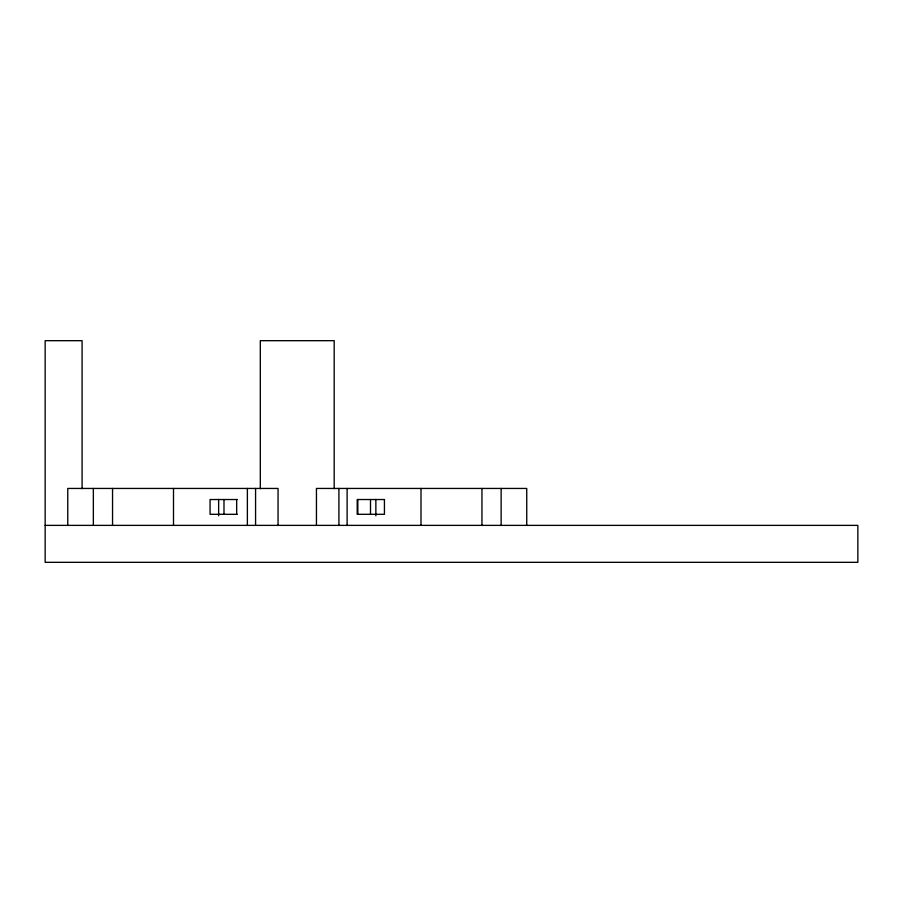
<?xml version="1.0" encoding="UTF-8"?>
<svg xmlns="http://www.w3.org/2000/svg" width="903" height="903" viewBox="0 0 903 903"><rect width="100%" height="100%" fill="white"/><g stroke="black" fill="none" stroke-linecap="round" stroke-linejoin="round"><path stroke-width="1.35" d="M237.286 499.528L210.072 499.528L210.072 514.304L237.286 514.304M45.15 525.377L857.85 525.377L857.85 562.321L45.15 562.321L45.15 340.679L82.094 340.679L82.094 488.726M526.742 525.377L526.742 488.444L316.445 488.444L316.445 525.377M501.142 488.444L501.142 525.377M481.954 488.444L481.954 525.377M421.001 488.444L421.001 525.377M375.862 499.382L375.862 515.805M370.501 499.528L370.501 514.304M357.836 499.528L357.836 514.304M347.113 488.444L347.113 525.377M338.918 488.444L338.918 525.377M334.189 488.726L334.189 340.679L260.312 340.679L260.312 488.726M278.056 525.377L278.056 488.444L67.759 488.444L67.759 525.377M255.572 488.444L255.572 525.377M247.377 488.444L247.377 525.377M236.665 499.528L236.665 514.304M223.989 499.528L223.989 514.304M218.639 499.382L218.639 515.805M173.5 488.444L173.5 525.377M112.548 488.444L112.548 525.377M93.348 488.444L93.348 525.377M384.43 499.528L357.204 499.528L357.204 514.304L384.43 514.304L384.43 499.528"/></g></svg>
